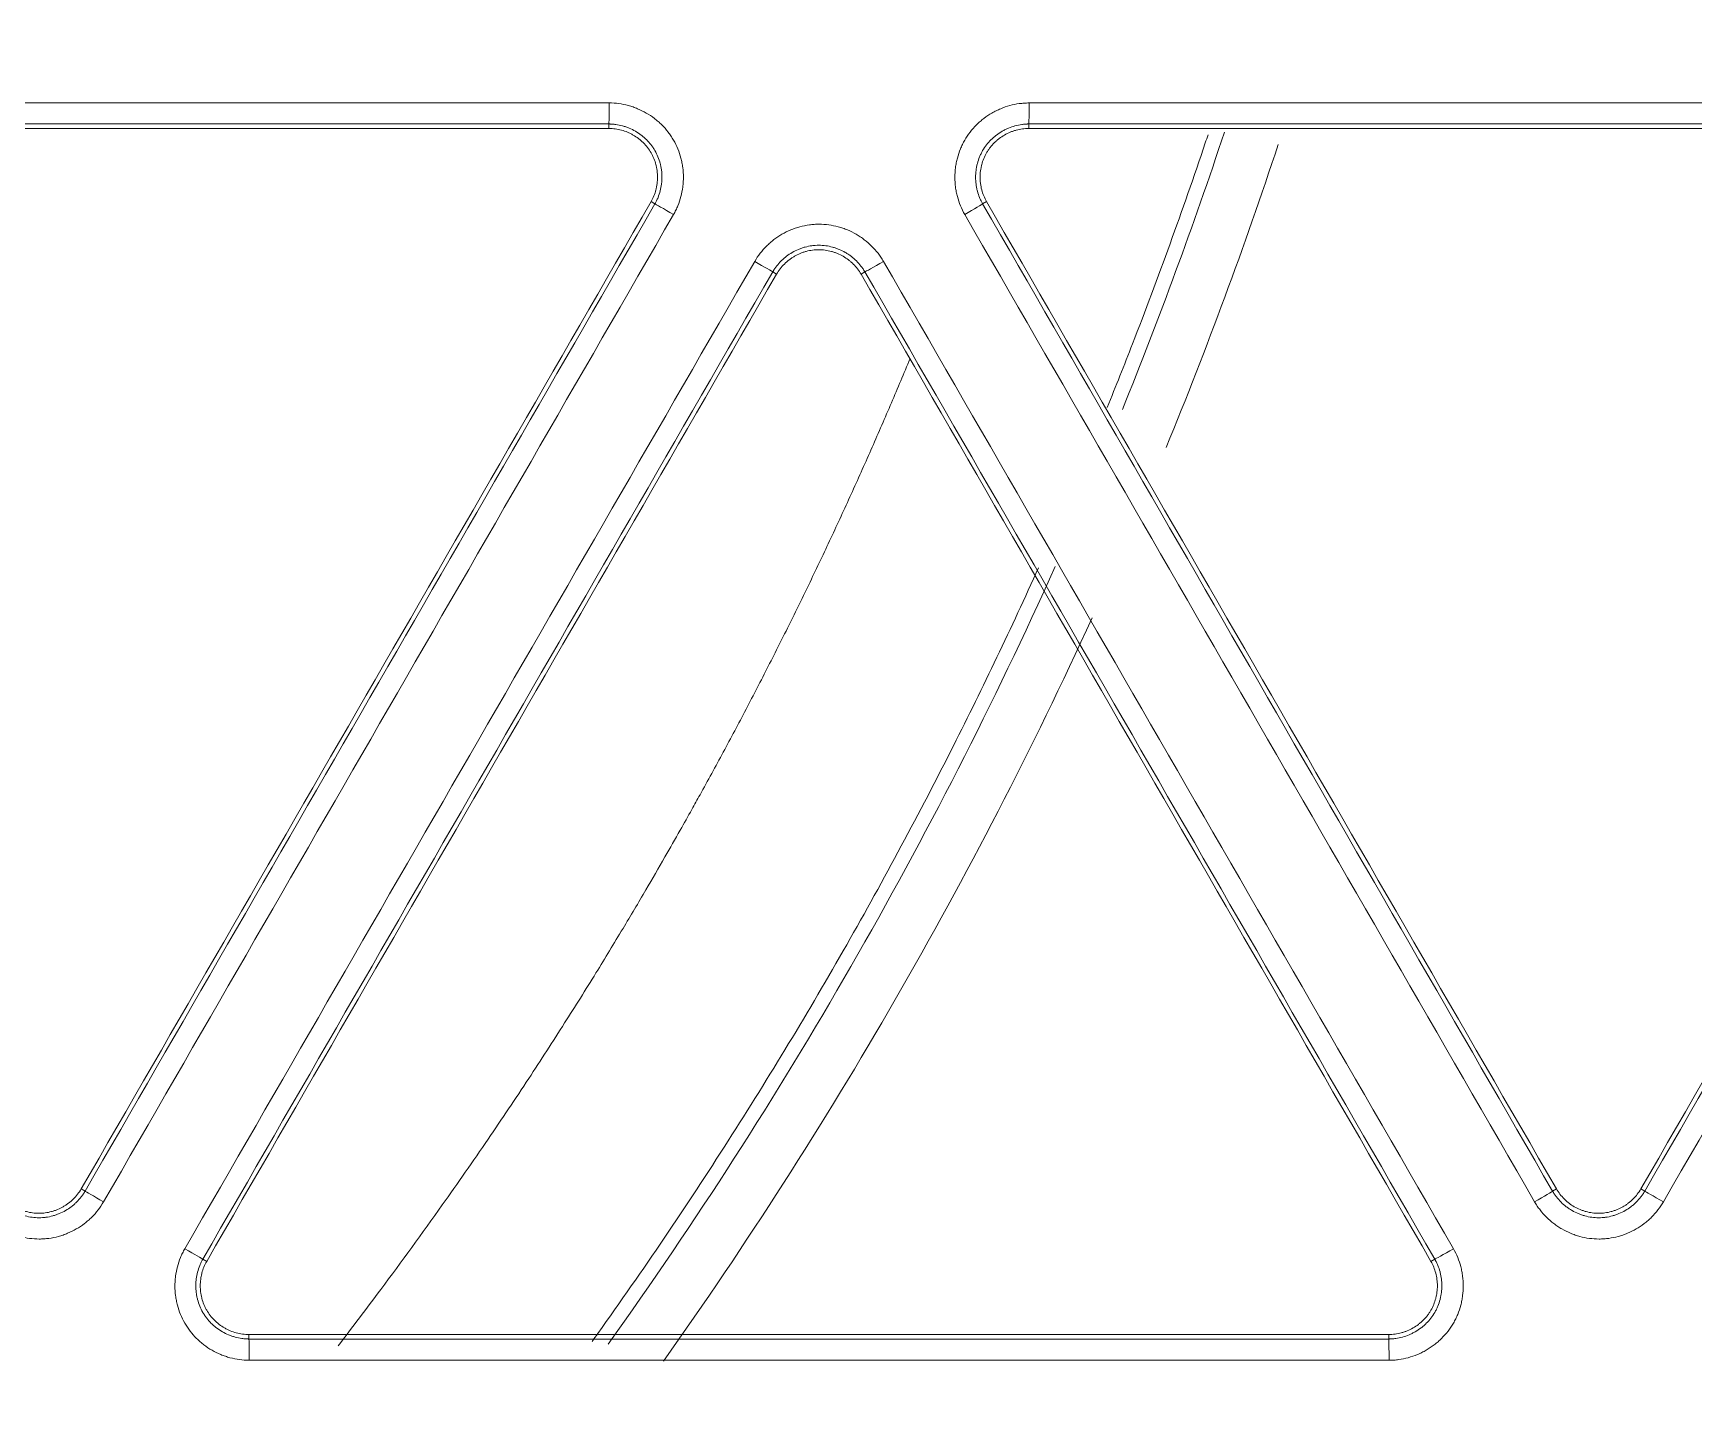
# Model space of a CAD drawing. Header units: inches. Extents: x 405346 to 489838, y -25612 to 14934.
# Drawn here: x 467314.13 to 467351.39, y 4260.79 to 4291.63 of the extents above; entities that cross this region are included whole.
import ezdxf

# ---------------------------------------------------------------- set-up
doc = ezdxf.new("R2010")
doc.units = ezdxf.units.IN
doc.header["$LTSCALE"] = 200
doc.header["$MEASUREMENT"] = 0
doc.layers.add('SS-EQ', color=2, linetype='Continuous', lineweight=20)

# ---------------------------------------------------------------- blocks, each defined once
blk = doc.blocks.new('4way무풍')
at = {"layer": 'SS-EQ'}
for p, q in [((82.781, -31.934), (82.781, -31.834)), ((92.203, -31.834), (92.203, -31.934)), ((83.815, -33.625), (83.729, -33.575)), ((91.255, -33.575), (91.168, -33.625)), ((86.544, -35.201), (86.457, -35.151)), ((88.526, -35.151), (88.44, -35.201)), ((70.941, -55.724), (71.028, -55.774)), ((103.956, -55.774), (104.043, -55.724)), ((105.938, -55.724), (106.024, -55.774)), ((73.67, -57.299), (73.757, -57.349)), ((101.227, -57.349), (101.313, -57.299)), ((74.705, -58.991), (74.705, -59.091)), ((100.279, -59.091), (100.279, -58.991))]:
    blk.add_line(p, q, dxfattribs=at)
for radius, start, end in [(101.761, 337.9275, 341.6625), (102.993, 337.6922, 341.72735), (101.761, 324.42187, 335.77312), (102.993, 324.65001, 335.37531)]:
    blk.add_arc((0, 0), radius, start, end, dxfattribs=at)
for centre, major_axis, ratio, start_param, end_param in [((82.781, -31.36), (0, -0.474), 0.01449, 0.03491, 1.566496), ((92.203, -31.36), (0, -0.474), 0.016349, 0.034911, 1.566702), ((84.225, -33.862), (0.41, -0.237), 0.003354, 1.555741, 3.106686), ((90.758, -33.862), (0.41, 0.237), 0.011872, 4.724013, 6.248276), ((86.047, -34.914), (0.41, -0.237), 0.003428, 0.034907, 1.555402), ((88.936, -34.914), (-0.41, -0.237), 0.011842, 0.034909, 1.58199), ((71.438, -56.01), (0.41, -0.237), 0.001439, 3.176499, 4.726662), ((103.546, -56.01), (-0.41, -0.237), 0.015027, 1.582696, 3.106682), ((106.434, -56.01), (0.41, -0.237), 0.003206, 1.551394, 3.106686), ((73.26, -57.062), (0.41, -0.237), 0.001383, 4.726969, 6.248279), ((101.723, -57.062), (0.41, 0.237), 0.015019, 3.176503, 4.723813), ((74.704, -59.564), (0, -0.474), 0.012104, 1.561953, 3.106791), ((100.279, -59.564), (0, -0.474), 0.016993, 1.563081, 3.106639)]:
    blk.add_ellipse(centre, major_axis=major_axis, ratio=ratio, start_param=start_param, end_param=end_param, dxfattribs=at)
for points, knots in [([(346.359, 0), (346.359, -27.812), (346.359, -55.624), (346.359, -97.341), (346.359, -111.247), (346.359, -139.059), (346.359, -152.965), (346.359, -180.777), (346.359, -194.683), (346.359, -222.494), (346.359, -236.4), (346.359, -257.259), (346.358, -264.212), (346.359, -272.903), (346.359, -274.641), (346.359, -277.249), (346.359, -278.118), (346.358, -279.856), (346.358, -280.725), (346.358, -282.029), (346.358, -282.463), (346.358, -283.333), (346.359, -283.767), (346.359, -284.419), (346.359, -284.636), (346.359, -285.071), (346.358, -285.288), (346.355, -285.723), (346.353, -285.94), (346.346, -286.374), (346.341, -286.592), (346.322, -287.243), (346.305, -287.678), (346.262, -288.546), (346.236, -288.98), (346.174, -289.849), (346.138, -290.283), (346.078, -290.934), (346.057, -291.151), (346.012, -291.585), (345.894, -292.666), (345.748, -293.741), (345.479, -295.45), (345.327, -296.299), (344.817, -298.834), (344.407, -300.505), (343.687, -302.982), (343.172, -304.624), (342.294, -307.059), (341.638, -308.663), (341.119, -309.858), (340.941, -310.256), (340.714, -310.751), (340.668, -310.85), (340.576, -311.047), (340.437, -311.343), (339.919, -312.422), (339.029, -314.158), (338.177, -315.66), (336.854, -317.881), (335.912, -319.32), (334.41, -321.418), (333.379, -322.796), (331.741, -324.801), (330.589, -326.095), (329.702, -327.051), (329.403, -327.366), (329.024, -327.758), (328.947, -327.836), (328.795, -327.992), (328.566, -328.224), (327.719, -329.07), (326.303, -330.412), (324.35, -332.111), (322.332, -333.722), (320.944, -334.738), (319.535, -335.724), (318.819, -336.202), (317.367, -337.13), (315.893, -338.028), (314.376, -338.866), (313.222, -339.473), (312.835, -339.671), (312.249, -339.963), (312.054, -340.059), (311.662, -340.249), (309.896, -341.094), (308.103, -341.848), (305.68, -342.75), (304.055, -343.316), (302.408, -343.813), (299.923, -344.506), (298.245, -344.898), (295.697, -345.382), (294.842, -345.525), (293.766, -345.682), (293.551, -345.712), (293.12, -345.771), (292.903, -345.799), (292.254, -345.88), (291.821, -345.929), (290.523, -346.062), (289.657, -346.132), (288.357, -346.21), (287.924, -346.232), (287.057, -346.265), (286.624, -346.277), (285.974, -346.288), (285.757, -346.291), (285.323, -346.293), (285.107, -346.294), (284.673, -346.294), (284.456, -346.294), (284.023, -346.294), (283.806, -346.293), (283.156, -346.293), (282.722, -346.293), (281.855, -346.293), (281.421, -346.293), (280.121, -346.293), (279.253, -346.294), (277.519, -346.294), (276.652, -346.294), (274.051, -346.294), (272.316, -346.294), (267.113, -346.294), (263.645, -346.293), (256.708, -346.293), (253.239, -346.294), (242.833, -346.294), (235.896, -346.294), (222.022, -346.294), (215.084, -346.294), (194.273, -346.294), (180.399, -346.294), (152.65, -346.294), (138.775, -346.294), (111.027, -346.294), (97.152, -346.294), (69.404, -346.294), (55.529, -346.294), (34.718, -346.294), (27.78, -346.294), (13.906, -346.294), (6.969, -346.294), (0.032, -346.294)], [0, 0, 0, 0, 0.125, 0.125, 0.1875, 0.1875, 0.25, 0.25, 0.3125, 0.3125, 0.375, 0.375, 0.40625, 0.40625, 0.414063, 0.414063, 0.417969, 0.417969, 0.421875, 0.421875, 0.423828, 0.423828, 0.425781, 0.425781, 0.426758, 0.426758, 0.427734, 0.427734, 0.428711, 0.428711, 0.429688, 0.429688, 0.431641, 0.431641, 0.433594, 0.433594, 0.435547, 0.435547, 0.436523, 0.436523, 0.4375, 0.441406, 0.441406, 0.445313, 0.445313, 0.453125, 0.453125, 0.457031, 0.460938, 0.464844, 0.464844, 0.466797, 0.466797, 0.467285, 0.467285, 0.467773, 0.46875, 0.472656, 0.476563, 0.476563, 0.484375, 0.484375, 0.488281, 0.492188, 0.496094, 0.496094, 0.498047, 0.498047, 0.498535, 0.498535, 0.499023, 0.5, 0.503906, 0.507813, 0.511719, 0.515625, 0.515625, 0.519531, 0.519531, 0.523438, 0.527344, 0.527344, 0.529297, 0.529297, 0.530273, 0.530273, 0.53125, 0.539063, 0.539063, 0.542969, 0.546875, 0.546875, 0.554688, 0.554688, 0.558594, 0.558594, 0.55957, 0.55957, 0.560547, 0.560547, 0.5625, 0.5625, 0.566406, 0.566406, 0.568359, 0.568359, 0.570313, 0.570313, 0.571289, 0.571289, 0.572266, 0.572266, 0.573242, 0.573242, 0.574219, 0.574219, 0.576172, 0.576172, 0.578125, 0.578125, 0.582031, 0.582031, 0.585938, 0.585938, 0.59375, 0.59375, 0.609375, 0.609375, 0.625, 0.625, 0.65625, 0.65625, 0.6875, 0.6875, 0.75, 0.75, 0.8125, 0.8125, 0.875, 0.875, 0.9375, 0.9375, 0.96875, 0.96875, 1, 1, 1, 1]), ([(0.032, -345.099), (6.961, -345.099), (13.891, -345.099), (27.75, -345.099), (34.679, -345.099), (55.467, -345.099), (69.326, -345.098), (97.044, -345.098), (110.903, -345.097), (138.621, -345.096), (152.48, -345.096), (180.197, -345.094), (194.056, -345.092), (214.845, -345.09), (221.774, -345.089), (235.633, -345.086), (242.562, -345.085), (256.421, -345.082), (263.351, -345.081), (272.013, -345.079), (273.745, -345.079), (276.343, -345.079), (277.21, -345.078), (278.942, -345.078), (279.808, -345.077), (281.107, -345.076), (281.541, -345.076), (282.407, -345.076), (282.84, -345.076), (283.706, -345.076), (284.139, -345.076), (284.789, -345.074), (285.005, -345.074), (285.438, -345.071), (285.655, -345.069), (286.304, -345.06), (286.737, -345.049), (287.602, -345.017), (288.034, -344.997), (289.33, -344.922), (290.194, -344.853), (291.488, -344.722), (291.92, -344.673), (292.566, -344.593), (292.782, -344.566), (293.212, -344.508), (294.286, -344.358), (295.351, -344.18), (297.891, -343.699), (299.563, -343.307), (302.039, -342.615), (303.679, -342.118), (305.297, -341.551), (307.709, -340.648), (309.296, -339.976), (311.056, -339.138), (311.349, -338.996), (311.641, -338.853), (311.836, -338.756), (311.933, -338.707), (312.418, -338.464), (312.803, -338.265), (313.951, -337.656), (314.704, -337.236), (316.19, -336.364), (316.921, -335.913), (318.363, -334.982), (319.073, -334.502), (320.472, -333.511), (321.849, -332.491), (323.849, -330.872), (325.784, -329.163), (327.03, -327.964), (327.795, -327.195), (327.947, -327.041), (328.25, -326.729), (328.401, -326.573), (328.849, -326.102), (329.145, -325.785), (330.019, -324.826), (331.153, -323.527), (332.763, -321.515), (333.776, -320.132), (334.759, -318.728), (335.235, -318.016), (336.157, -316.57), (336.603, -315.837), (337.465, -314.35), (338.296, -312.842), (339.065, -311.291), (339.481, -310.406), (339.527, -310.308), (339.618, -310.111), (339.754, -309.815), (340.065, -309.123), (340.322, -308.527), (340.821, -307.331), (341.451, -305.727), (342.288, -303.291), (342.776, -301.648), (343.454, -299.169), (343.836, -297.496), (344.302, -294.959), (344.439, -294.108), (344.619, -292.825), (344.702, -292.181), (344.786, -291.427), (344.82, -291.104), (344.842, -290.888), (344.853, -290.779), (344.946, -289.807), (345.01, -288.942), (345.078, -287.644), (345.096, -287.212), (345.116, -286.563), (345.122, -286.347), (345.13, -285.914), (345.133, -285.698), (345.138, -285.266), (345.139, -285.049), (345.14, -284.617), (345.14, -284.4), (345.141, -283.752), (345.141, -283.319), (345.141, -282.67), (345.141, -282.454), (345.141, -282.021), (345.141, -281.805), (345.142, -281.156), (345.142, -280.724), (345.143, -279.426), (345.143, -278.561), (345.144, -276.831), (345.144, -275.966), (345.145, -273.37), (345.145, -271.64), (345.146, -262.989), (345.148, -256.069), (345.152, -235.306), (345.154, -221.465), (345.157, -193.782), (345.159, -179.94), (345.161, -152.257), (345.161, -138.416), (345.162, -110.732), (345.163, -69.208), (345.164, -27.683), (345.164, 0)], [0, 0, 0, 0, 0.03125, 0.03125, 0.0625, 0.0625, 0.125, 0.125, 0.1875, 0.1875, 0.25, 0.25, 0.3125, 0.3125, 0.34375, 0.34375, 0.375, 0.375, 0.40625, 0.40625, 0.414063, 0.414063, 0.417969, 0.417969, 0.421875, 0.421875, 0.423828, 0.423828, 0.425781, 0.425781, 0.427734, 0.427734, 0.428711, 0.428711, 0.429688, 0.429688, 0.431641, 0.431641, 0.433594, 0.433594, 0.4375, 0.4375, 0.439453, 0.439453, 0.44043, 0.44043, 0.441406, 0.445313, 0.445313, 0.453125, 0.453125, 0.457031, 0.460938, 0.460938, 0.46875, 0.46875, 0.469727, 0.470215, 0.470215, 0.470703, 0.470703, 0.472656, 0.472656, 0.476563, 0.476563, 0.480469, 0.480469, 0.484375, 0.484375, 0.488281, 0.492188, 0.496094, 0.5, 0.5, 0.500977, 0.500977, 0.501953, 0.501953, 0.503906, 0.503906, 0.507813, 0.511719, 0.515625, 0.515625, 0.519531, 0.519531, 0.523438, 0.523438, 0.527344, 0.53125, 0.53125, 0.531738, 0.531738, 0.532227, 0.533203, 0.535156, 0.535156, 0.539063, 0.542969, 0.546875, 0.546875, 0.554688, 0.554688, 0.558594, 0.558594, 0.560547, 0.561523, 0.562012, 0.562012, 0.5625, 0.5625, 0.566406, 0.566406, 0.568359, 0.568359, 0.569336, 0.569336, 0.570313, 0.570313, 0.571289, 0.571289, 0.572266, 0.572266, 0.574219, 0.574219, 0.575195, 0.575195, 0.576172, 0.576172, 0.578125, 0.578125, 0.582031, 0.582031, 0.585938, 0.585938, 0.59375, 0.59375, 0.625, 0.625, 0.6875, 0.6875, 0.75, 0.75, 0.8125, 0.8125, 0.875, 1, 1, 1, 1]), ([(82.788, -31.362), (82.861, -31.362), (82.934, -31.367), (83.077, -31.387), (83.148, -31.401), (83.253, -31.43), (83.288, -31.44), (83.34, -31.458), (83.357, -31.464), (83.391, -31.477), (83.408, -31.484), (83.492, -31.519), (83.622, -31.584), (83.743, -31.664), (83.816, -31.72), (83.83, -31.731), (83.859, -31.754), (83.901, -31.789), (83.94, -31.826), (84.018, -31.903), (84.066, -31.957), (84.132, -32.043), (84.153, -32.073), (84.194, -32.133), (84.214, -32.164), (84.268, -32.259), (84.332, -32.39), (84.378, -32.527), (84.402, -32.615), (84.406, -32.633), (84.414, -32.669), (84.418, -32.687), (84.428, -32.74), (84.434, -32.776), (84.448, -32.884), (84.453, -32.957), (84.453, -33.065), (84.451, -33.12), (84.447, -33.175), (84.443, -33.211), (84.441, -33.229), (84.43, -33.32), (84.402, -33.463), (84.356, -33.6), (84.315, -33.701), (84.3, -33.734), (84.268, -33.8), (84.25, -33.832), (84.232, -33.864)], [0, 0, 0, 0, 0.0625, 0.0625, 0.125, 0.125, 0.15625, 0.15625, 0.171875, 0.171875, 0.1875, 0.1875, 0.25, 0.3125, 0.3125, 0.328125, 0.328125, 0.34375, 0.375, 0.375, 0.4375, 0.4375, 0.46875, 0.46875, 0.5, 0.5, 0.5625, 0.625, 0.625, 0.640625, 0.640625, 0.65625, 0.65625, 0.6875, 0.6875, 0.75, 0.75, 0.78125, 0.796875, 0.796875, 0.8125, 0.8125, 0.875, 0.9375, 0.9375, 0.96875, 0.96875, 1, 1, 1, 1]), ([(90.766, -33.864), (90.729, -33.801), (90.697, -33.735), (90.642, -33.601), (90.619, -33.533), (90.591, -33.427), (90.583, -33.392), (90.573, -33.338), (90.569, -33.32), (90.564, -33.284), (90.561, -33.266), (90.549, -33.175), (90.54, -33.031), (90.549, -32.886), (90.561, -32.795), (90.564, -32.777), (90.569, -32.741), (90.573, -32.723), (90.583, -32.669), (90.591, -32.634), (90.619, -32.528), (90.642, -32.46), (90.683, -32.359), (90.698, -32.326), (90.73, -32.261), (90.748, -32.228), (90.802, -32.133), (90.883, -32.013), (90.979, -31.904), (91.044, -31.84), (91.057, -31.827), (91.084, -31.802), (91.098, -31.79), (91.139, -31.754), (91.167, -31.731), (91.254, -31.665), (91.314, -31.625), (91.408, -31.57), (91.456, -31.545), (91.506, -31.521), (91.539, -31.506), (91.556, -31.498), (91.64, -31.463), (91.778, -31.416), (91.919, -31.387), (92.027, -31.372), (92.064, -31.369), (92.137, -31.364), (92.174, -31.362), (92.21, -31.362)], [0, 0, 0, 0, 0.0625, 0.0625, 0.125, 0.125, 0.15625, 0.15625, 0.171875, 0.171875, 0.1875, 0.1875, 0.25, 0.3125, 0.3125, 0.328125, 0.328125, 0.34375, 0.34375, 0.375, 0.375, 0.4375, 0.4375, 0.46875, 0.46875, 0.5, 0.5, 0.5625, 0.625, 0.625, 0.640625, 0.640625, 0.65625, 0.65625, 0.6875, 0.6875, 0.75, 0.75, 0.78125, 0.796875, 0.796875, 0.8125, 0.8125, 0.875, 0.9375, 0.9375, 0.96875, 0.96875, 1, 1, 1, 1]), ([(83.815, -33.625), (83.817, -33.622), (83.818, -33.62), (83.821, -33.614), (83.826, -33.605), (83.831, -33.597), (83.84, -33.579), (83.846, -33.567), (83.863, -33.532), (83.874, -33.508), (83.904, -33.436), (83.936, -33.338), (83.956, -33.235), (83.964, -33.171), (83.966, -33.157), (83.968, -33.131), (83.969, -33.118), (83.971, -33.079), (83.972, -33.053), (83.972, -32.975), (83.969, -32.924), (83.959, -32.846), (83.955, -32.821), (83.945, -32.769), (83.939, -32.744), (83.919, -32.668), (83.903, -32.619), (83.864, -32.523), (83.841, -32.476), (83.802, -32.408), (83.788, -32.386), (83.759, -32.343), (83.743, -32.321), (83.696, -32.26), (83.661, -32.221), (83.606, -32.167), (83.577, -32.14), (83.547, -32.115), (83.527, -32.098), (83.517, -32.09), (83.465, -32.05), (83.378, -31.993), (83.285, -31.947), (83.213, -31.917), (83.189, -31.907), (83.139, -31.89), (83.114, -31.883), (83.039, -31.862), (82.988, -31.852), (82.911, -31.841), (82.872, -31.837), (82.827, -31.835), (82.804, -31.834), (82.794, -31.834), (82.787, -31.834), (82.784, -31.834), (82.781, -31.834)], [0, 0, 0, 0, 0.003906, 0.003906, 0.007812, 0.015625, 0.015625, 0.03125, 0.03125, 0.0625, 0.0625, 0.125, 0.1875, 0.1875, 0.203125, 0.203125, 0.21875, 0.21875, 0.25, 0.25, 0.3125, 0.3125, 0.34375, 0.34375, 0.375, 0.375, 0.4375, 0.4375, 0.5, 0.5, 0.53125, 0.53125, 0.5625, 0.5625, 0.625, 0.625, 0.65625, 0.671875, 0.671875, 0.6875, 0.6875, 0.75, 0.8125, 0.8125, 0.84375, 0.84375, 0.875, 0.875, 0.9375, 0.9375, 0.96875, 0.984375, 0.992187, 0.996094, 0.996094, 1, 1, 1, 1]), ([(82.781, -31.934), (82.829, -31.934), (82.877, -31.937), (82.972, -31.95), (83.065, -31.969), (83.155, -32), (83.221, -32.028), (83.243, -32.038), (83.286, -32.059), (83.307, -32.071), (83.369, -32.106), (83.408, -32.133), (83.465, -32.176), (83.484, -32.191), (83.52, -32.223), (83.538, -32.239), (83.589, -32.289), (83.652, -32.361), (83.705, -32.44), (83.741, -32.502), (83.752, -32.523), (83.773, -32.566), (83.783, -32.588), (83.81, -32.654), (83.825, -32.699), (83.843, -32.768), (83.851, -32.803), (83.857, -32.838), (83.861, -32.862), (83.862, -32.874), (83.87, -32.933), (83.876, -33.028), (83.87, -33.123), (83.861, -33.194), (83.857, -33.218), (83.848, -33.265), (83.843, -33.289), (83.825, -33.358), (83.81, -33.403), (83.774, -33.491), (83.753, -33.534), (83.729, -33.575)], [0, 0, 0, 0, 0.0625, 0.0625, 0.125, 0.1875, 0.1875, 0.21875, 0.21875, 0.25, 0.25, 0.3125, 0.3125, 0.34375, 0.34375, 0.375, 0.375, 0.4375, 0.5, 0.5, 0.53125, 0.53125, 0.5625, 0.5625, 0.625, 0.625, 0.65625, 0.671875, 0.671875, 0.6875, 0.6875, 0.75, 0.8125, 0.8125, 0.84375, 0.84375, 0.875, 0.875, 0.9375, 0.9375, 1, 1, 1, 1]), ([(92.203, -31.834), (92.2, -31.834), (92.196, -31.834), (92.19, -31.834), (92.18, -31.834), (92.17, -31.834), (92.15, -31.835), (92.137, -31.836), (92.098, -31.838), (92.072, -31.841), (91.995, -31.852), (91.893, -31.873), (91.795, -31.907), (91.734, -31.932), (91.722, -31.937), (91.699, -31.948), (91.663, -31.965), (91.629, -31.983), (91.561, -32.022), (91.518, -32.051), (91.456, -32.098), (91.436, -32.115), (91.396, -32.149), (91.377, -32.167), (91.321, -32.222), (91.253, -32.3), (91.195, -32.386), (91.155, -32.454), (91.143, -32.477), (91.12, -32.524), (91.109, -32.548), (91.08, -32.62), (91.064, -32.669), (91.044, -32.744), (91.035, -32.782), (91.028, -32.821), (91.024, -32.847), (91.022, -32.86), (91.014, -32.925), (91.007, -33.029), (91.014, -33.132), (91.024, -33.21), (91.028, -33.236), (91.038, -33.287), (91.044, -33.313), (91.064, -33.388), (91.08, -33.437), (91.11, -33.509), (91.125, -33.545), (91.146, -33.585), (91.157, -33.605), (91.162, -33.614), (91.165, -33.62), (91.167, -33.623), (91.168, -33.625)], [0, 0, 0, 0, 0.003906, 0.003906, 0.007812, 0.015625, 0.015625, 0.03125, 0.03125, 0.0625, 0.0625, 0.125, 0.1875, 0.1875, 0.203125, 0.203125, 0.21875, 0.25, 0.25, 0.3125, 0.3125, 0.34375, 0.34375, 0.375, 0.375, 0.4375, 0.5, 0.5, 0.53125, 0.53125, 0.5625, 0.5625, 0.625, 0.625, 0.65625, 0.671875, 0.671875, 0.6875, 0.6875, 0.75, 0.8125, 0.8125, 0.84375, 0.84375, 0.875, 0.875, 0.9375, 0.9375, 0.96875, 0.984375, 0.992187, 0.996094, 0.996094, 1, 1, 1, 1]), ([(91.255, -33.575), (91.231, -33.534), (91.21, -33.49), (91.174, -33.402), (91.144, -33.312), (91.126, -33.218), (91.118, -33.159), (91.117, -33.147), (91.115, -33.123), (91.112, -33.087), (91.111, -33.051), (91.111, -32.98), (91.114, -32.933), (91.123, -32.862), (91.127, -32.838), (91.136, -32.791), (91.141, -32.768), (91.159, -32.698), (91.19, -32.608), (91.231, -32.522), (91.267, -32.46), (91.28, -32.44), (91.307, -32.4), (91.321, -32.381), (91.365, -32.324), (91.396, -32.289), (91.447, -32.239), (91.473, -32.215), (91.5, -32.192), (91.519, -32.176), (91.528, -32.169), (91.576, -32.133), (91.656, -32.08), (91.741, -32.038), (91.807, -32.01), (91.829, -32.001), (91.875, -31.986), (91.898, -31.979), (91.967, -31.96), (92.013, -31.95), (92.107, -31.937), (92.155, -31.934), (92.203, -31.934)], [0, 0, 0, 0, 0.0625, 0.0625, 0.125, 0.1875, 0.1875, 0.203125, 0.203125, 0.21875, 0.25, 0.25, 0.3125, 0.3125, 0.34375, 0.34375, 0.375, 0.375, 0.4375, 0.5, 0.5, 0.53125, 0.53125, 0.5625, 0.5625, 0.625, 0.625, 0.65625, 0.671875, 0.671875, 0.6875, 0.6875, 0.75, 0.8125, 0.8125, 0.84375, 0.84375, 0.875, 0.875, 0.9375, 0.9375, 1, 1, 1, 1]), ([(93.963, -38.192), (94.156, -37.719), (94.935, -35.758), (95.676, -33.714), (96.205, -32.136), (96.225, -32.075)], [0, 0, 0, 0, 0.234859, 0.970432, 1, 1, 1, 1]), ([(103.554, -56.014), (101.423, -52.322), (99.291, -48.631), (95.029, -41.247), (92.897, -37.556), (90.766, -33.864)], [0, 0, 0, 0, 0.5, 0.5, 1, 1, 1, 1]), ([(91.168, -33.625), (93.3, -37.317), (95.431, -41.008), (99.693, -48.391), (101.825, -52.083), (103.956, -55.774)], [0, 0, 0, 0, 0.5, 0.5, 1, 1, 1, 1]), ([(91.255, -33.575), (93.386, -37.267), (95.518, -40.958), (99.78, -48.341), (101.911, -52.033), (104.043, -55.724)], [0, 0, 0, 0, 0.5, 0.5, 1, 1, 1, 1]), ([(86.054, -34.916), (86.091, -34.853), (86.132, -34.792), (86.22, -34.678), (86.268, -34.624), (86.346, -34.547), (86.372, -34.522), (86.414, -34.486), (86.428, -34.474), (86.456, -34.451), (86.47, -34.44), (86.543, -34.384), (86.663, -34.304), (86.794, -34.24), (86.878, -34.204), (86.895, -34.197), (86.929, -34.184), (86.947, -34.178), (86.998, -34.161), (87.033, -34.15), (87.138, -34.121), (87.209, -34.107), (87.316, -34.092), (87.353, -34.089), (87.425, -34.084), (87.462, -34.082), (87.572, -34.082), (87.717, -34.092), (87.859, -34.121), (87.946, -34.145), (87.964, -34.15), (87.999, -34.161), (88.017, -34.167), (88.068, -34.184), (88.102, -34.197), (88.203, -34.239), (88.268, -34.271), (88.362, -34.326), (88.408, -34.354), (88.454, -34.385), (88.483, -34.407), (88.498, -34.418), (88.571, -34.473), (88.68, -34.568), (88.776, -34.677), (88.843, -34.763), (88.865, -34.792), (88.906, -34.853), (88.925, -34.885), (88.943, -34.916)], [0, 0, 0, 0, 0.0625, 0.0625, 0.125, 0.125, 0.15625, 0.15625, 0.171875, 0.171875, 0.1875, 0.1875, 0.25, 0.3125, 0.3125, 0.328125, 0.328125, 0.34375, 0.34375, 0.375, 0.375, 0.4375, 0.4375, 0.46875, 0.46875, 0.5, 0.5, 0.5625, 0.625, 0.625, 0.640625, 0.640625, 0.65625, 0.65625, 0.6875, 0.6875, 0.75, 0.75, 0.78125, 0.796875, 0.796875, 0.8125, 0.8125, 0.875, 0.9375, 0.9375, 0.96875, 0.96875, 1, 1, 1, 1]), ([(88.526, -35.151), (88.524, -35.148), (88.523, -35.145), (88.519, -35.14), (88.514, -35.131), (88.509, -35.123), (88.499, -35.106), (88.492, -35.095), (88.47, -35.062), (88.454, -35.041), (88.406, -34.98), (88.337, -34.902), (88.259, -34.834), (88.207, -34.794), (88.196, -34.787), (88.175, -34.771), (88.143, -34.749), (88.109, -34.729), (88.042, -34.69), (87.996, -34.667), (87.924, -34.637), (87.899, -34.627), (87.85, -34.61), (87.825, -34.603), (87.749, -34.582), (87.698, -34.571), (87.596, -34.557), (87.544, -34.554), (87.466, -34.554), (87.439, -34.555), (87.387, -34.558), (87.361, -34.561), (87.284, -34.572), (87.233, -34.582), (87.158, -34.602), (87.121, -34.614), (87.084, -34.627), (87.06, -34.637), (87.047, -34.642), (86.987, -34.667), (86.894, -34.713), (86.808, -34.77), (86.745, -34.818), (86.725, -34.834), (86.685, -34.869), (86.666, -34.887), (86.611, -34.941), (86.576, -34.98), (86.529, -35.042), (86.506, -35.073), (86.481, -35.112), (86.469, -35.131), (86.464, -35.14), (86.461, -35.145), (86.459, -35.148), (86.457, -35.151)], [0, 0, 0, 0, 0.003906, 0.003906, 0.007813, 0.015625, 0.015625, 0.03125, 0.03125, 0.0625, 0.0625, 0.125, 0.1875, 0.1875, 0.203125, 0.203125, 0.21875, 0.25, 0.25, 0.3125, 0.3125, 0.34375, 0.34375, 0.375, 0.375, 0.4375, 0.4375, 0.5, 0.5, 0.53125, 0.53125, 0.5625, 0.5625, 0.625, 0.625, 0.65625, 0.671875, 0.671875, 0.6875, 0.6875, 0.75, 0.8125, 0.8125, 0.84375, 0.84375, 0.875, 0.875, 0.9375, 0.9375, 0.96875, 0.984375, 0.992187, 0.996094, 0.996094, 1, 1, 1, 1]), ([(86.544, -35.201), (86.568, -35.159), (86.595, -35.119), (86.654, -35.044), (86.717, -34.973), (86.789, -34.91), (86.836, -34.874), (86.846, -34.867), (86.866, -34.853), (86.895, -34.833), (86.926, -34.814), (86.988, -34.778), (87.03, -34.757), (87.096, -34.729), (87.118, -34.721), (87.164, -34.705), (87.187, -34.698), (87.256, -34.679), (87.349, -34.66), (87.444, -34.654), (87.516, -34.654), (87.54, -34.655), (87.588, -34.658), (87.612, -34.66), (87.682, -34.67), (87.729, -34.68), (87.797, -34.699), (87.832, -34.709), (87.865, -34.721), (87.888, -34.73), (87.899, -34.734), (87.954, -34.758), (88.04, -34.8), (88.119, -34.853), (88.176, -34.896), (88.194, -34.911), (88.231, -34.943), (88.248, -34.959), (88.299, -35.009), (88.331, -35.045), (88.389, -35.12), (88.416, -35.159), (88.44, -35.201)], [0, 0, 0, 0, 0.0625, 0.0625, 0.125, 0.1875, 0.1875, 0.203125, 0.203125, 0.21875, 0.25, 0.25, 0.3125, 0.3125, 0.34375, 0.34375, 0.375, 0.375, 0.4375, 0.5, 0.5, 0.53125, 0.53125, 0.5625, 0.5625, 0.625, 0.625, 0.65625, 0.671875, 0.671875, 0.6875, 0.6875, 0.75, 0.8125, 0.8125, 0.84375, 0.84375, 0.875, 0.875, 0.9375, 0.9375, 1, 1, 1, 1]), ([(88.943, -34.916), (91.075, -38.608), (93.206, -42.3), (97.469, -49.683), (99.6, -53.374), (101.732, -57.066)], [0, 0, 0, 0, 0.5, 0.5, 1, 1, 1, 1]), ([(101.227, -57.349), (99.096, -53.658), (96.965, -49.967), (92.702, -42.584), (90.571, -38.892), (88.44, -35.201)], [0, 0, 0, 0, 0.5, 0.5, 1, 1, 1, 1]), ([(101.313, -57.299), (99.182, -53.608), (97.051, -49.917), (92.789, -42.534), (90.657, -38.843), (88.526, -35.151)], [0, 0, 0, 0, 0.5, 0.5, 1, 1, 1, 1]), ([(89.538, -37.098), (89.401, -37.43), (89.121, -38.094), (88.69, -39.087), (88.247, -40.079), (87.792, -41.066), (87.326, -42.049), (86.848, -43.026), (86.36, -43.999), (85.86, -44.966), (85.349, -45.927), (84.942, -46.674), (84.618, -47.257), (84.357, -47.722), (84.014, -48.324), (83.587, -49.06), (83.073, -49.928), (82.466, -50.925), (81.763, -52.047), (80.958, -53.293), (80.045, -54.655), (78.944, -56.237), (77.82, -57.781), (77.027, -58.825), (76.704, -59.245)], [0, 0, 0, 0, 0.041897, 0.084196, 0.126519, 0.168863, 0.211225, 0.253603, 0.295994, 0.338397, 0.380807, 0.423224, 0.437866, 0.458672, 0.485642, 0.518777, 0.558075, 0.603534, 0.655149, 0.712911, 0.776808, 0.846822, 0.938107, 1, 1, 1, 1]), ([(82.403, -59.149), (82.446, -59.088), (83.502, -57.614), (85.481, -54.692), (88.142, -50.291), (90.45, -45.99), (91.814, -43.134), (92.422, -41.789)], [0, 0, 0, 0, 0.011124, 0.270932, 0.527133, 0.77943, 1, 1, 1, 1]), ([(68.959, -55.774), (68.961, -55.777), (68.963, -55.779), (68.966, -55.785), (68.971, -55.794), (68.976, -55.802), (68.986, -55.819), (68.994, -55.83), (69.016, -55.862), (69.031, -55.884), (69.079, -55.945), (69.148, -56.022), (69.226, -56.091), (69.278, -56.13), (69.289, -56.138), (69.31, -56.153), (69.343, -56.175), (69.376, -56.196), (69.443, -56.235), (69.49, -56.258), (69.562, -56.288), (69.586, -56.297), (69.635, -56.314), (69.661, -56.322), (69.736, -56.343), (69.787, -56.353), (69.889, -56.367), (69.941, -56.371), (70.02, -56.371), (70.046, -56.37), (70.098, -56.366), (70.124, -56.364), (70.201, -56.353), (70.252, -56.343), (70.327, -56.322), (70.364, -56.31), (70.401, -56.297), (70.425, -56.288), (70.438, -56.283), (70.498, -56.258), (70.591, -56.211), (70.678, -56.154), (70.74, -56.107), (70.76, -56.09), (70.8, -56.056), (70.819, -56.038), (70.874, -55.983), (70.909, -55.944), (70.956, -55.883), (70.979, -55.851), (71.004, -55.813), (71.016, -55.793), (71.021, -55.785), (71.024, -55.779), (71.026, -55.776), (71.028, -55.774)], [0, 0, 0, 0, 0.003906, 0.003906, 0.007812, 0.015625, 0.015625, 0.03125, 0.03125, 0.0625, 0.0625, 0.125, 0.1875, 0.1875, 0.203125, 0.203125, 0.21875, 0.25, 0.25, 0.3125, 0.3125, 0.34375, 0.34375, 0.375, 0.375, 0.4375, 0.4375, 0.5, 0.5, 0.53125, 0.53125, 0.5625, 0.5625, 0.625, 0.625, 0.65625, 0.671875, 0.671875, 0.6875, 0.6875, 0.75, 0.8125, 0.8125, 0.84375, 0.84375, 0.875, 0.875, 0.9375, 0.9375, 0.96875, 0.984375, 0.992187, 0.996094, 0.996094, 1, 1, 1, 1]), ([(70.941, -55.724), (70.917, -55.766), (70.89, -55.806), (70.832, -55.881), (70.769, -55.952), (70.697, -56.014), (70.649, -56.051), (70.639, -56.058), (70.62, -56.072), (70.59, -56.092), (70.56, -56.111), (70.498, -56.147), (70.455, -56.168), (70.389, -56.195), (70.367, -56.204), (70.322, -56.219), (70.299, -56.227), (70.229, -56.245), (70.136, -56.264), (70.041, -56.271), (69.97, -56.271), (69.945, -56.27), (69.898, -56.267), (69.874, -56.264), (69.803, -56.255), (69.757, -56.245), (69.688, -56.226), (69.654, -56.216), (69.62, -56.203), (69.598, -56.195), (69.587, -56.19), (69.531, -56.167), (69.446, -56.125), (69.367, -56.072), (69.31, -56.029), (69.291, -56.014), (69.255, -55.982), (69.237, -55.966), (69.186, -55.916), (69.155, -55.88), (69.097, -55.805), (69.07, -55.766), (69.046, -55.724)], [0, 0, 0, 0, 0.0625, 0.0625, 0.125, 0.1875, 0.1875, 0.203125, 0.203125, 0.21875, 0.25, 0.25, 0.3125, 0.3125, 0.34375, 0.34375, 0.375, 0.375, 0.4375, 0.5, 0.5, 0.53125, 0.53125, 0.5625, 0.5625, 0.625, 0.625, 0.65625, 0.671875, 0.671875, 0.6875, 0.6875, 0.75, 0.8125, 0.8125, 0.84375, 0.84375, 0.875, 0.875, 0.9375, 0.9375, 1, 1, 1, 1]), ([(103.956, -55.774), (103.958, -55.777), (103.959, -55.78), (103.963, -55.785), (103.968, -55.794), (103.973, -55.802), (103.983, -55.819), (103.99, -55.83), (104.012, -55.862), (104.028, -55.884), (104.076, -55.945), (104.144, -56.023), (104.223, -56.091), (104.275, -56.13), (104.286, -56.138), (104.307, -56.153), (104.339, -56.175), (104.372, -56.196), (104.44, -56.235), (104.486, -56.258), (104.558, -56.288), (104.583, -56.297), (104.632, -56.314), (104.657, -56.322), (104.733, -56.343), (104.784, -56.353), (104.886, -56.367), (104.938, -56.371), (105.016, -56.371), (105.043, -56.37), (105.095, -56.366), (105.121, -56.364), (105.198, -56.353), (105.248, -56.343), (105.324, -56.322), (105.361, -56.311), (105.398, -56.297), (105.422, -56.288), (105.434, -56.283), (105.495, -56.258), (105.588, -56.211), (105.674, -56.154), (105.736, -56.107), (105.757, -56.09), (105.796, -56.056), (105.816, -56.038), (105.871, -55.983), (105.905, -55.944), (105.953, -55.883), (105.976, -55.851), (106.001, -55.813), (106.013, -55.793), (106.018, -55.785), (106.021, -55.779), (106.023, -55.776), (106.024, -55.774)], [0, 0, 0, 0, 0.003906, 0.003906, 0.007813, 0.015625, 0.015625, 0.03125, 0.03125, 0.0625, 0.0625, 0.125, 0.1875, 0.1875, 0.203125, 0.203125, 0.21875, 0.25, 0.25, 0.3125, 0.3125, 0.34375, 0.34375, 0.375, 0.375, 0.4375, 0.4375, 0.5, 0.5, 0.53125, 0.53125, 0.5625, 0.5625, 0.625, 0.625, 0.65625, 0.671875, 0.671875, 0.6875, 0.6875, 0.75, 0.8125, 0.8125, 0.84375, 0.84375, 0.875, 0.875, 0.9375, 0.9375, 0.96875, 0.984375, 0.992187, 0.996094, 0.996094, 1, 1, 1, 1]), ([(105.938, -55.724), (105.914, -55.766), (105.887, -55.806), (105.829, -55.881), (105.765, -55.952), (105.694, -56.014), (105.646, -56.051), (105.636, -56.058), (105.617, -56.072), (105.587, -56.092), (105.557, -56.111), (105.495, -56.147), (105.452, -56.168), (105.386, -56.195), (105.364, -56.204), (105.318, -56.219), (105.295, -56.227), (105.226, -56.245), (105.133, -56.264), (105.038, -56.271), (104.966, -56.271), (104.942, -56.27), (104.894, -56.267), (104.871, -56.264), (104.8, -56.255), (104.754, -56.245), (104.685, -56.226), (104.651, -56.216), (104.617, -56.203), (104.595, -56.195), (104.583, -56.19), (104.528, -56.167), (104.443, -56.125), (104.363, -56.072), (104.306, -56.029), (104.288, -56.014), (104.252, -55.982), (104.234, -55.966), (104.183, -55.916), (104.152, -55.88), (104.093, -55.805), (104.067, -55.766), (104.043, -55.724)], [0, 0, 0, 0, 0.0625, 0.0625, 0.125, 0.1875, 0.1875, 0.203125, 0.203125, 0.21875, 0.25, 0.25, 0.3125, 0.3125, 0.34375, 0.34375, 0.375, 0.375, 0.4375, 0.5, 0.5, 0.53125, 0.53125, 0.5625, 0.5625, 0.625, 0.625, 0.65625, 0.671875, 0.671875, 0.6875, 0.6875, 0.75, 0.8125, 0.8125, 0.84375, 0.84375, 0.875, 0.875, 0.9375, 0.9375, 1, 1, 1, 1]), ([(71.443, -56.014), (71.406, -56.078), (71.366, -56.138), (71.277, -56.253), (71.229, -56.307), (71.152, -56.384), (71.125, -56.409), (71.084, -56.445), (71.07, -56.457), (71.042, -56.48), (71.027, -56.491), (70.955, -56.546), (70.834, -56.627), (70.704, -56.691), (70.62, -56.726), (70.603, -56.733), (70.568, -56.746), (70.551, -56.752), (70.499, -56.77), (70.465, -56.781), (70.36, -56.809), (70.289, -56.824), (70.181, -56.838), (70.145, -56.842), (70.072, -56.847), (70.035, -56.848), (69.926, -56.848), (69.781, -56.838), (69.639, -56.81), (69.551, -56.786), (69.534, -56.781), (69.499, -56.77), (69.481, -56.764), (69.429, -56.746), (69.395, -56.733), (69.295, -56.691), (69.23, -56.659), (69.136, -56.605), (69.089, -56.576), (69.044, -56.545), (69.014, -56.524), (68.999, -56.513), (68.927, -56.458), (68.817, -56.362), (68.721, -56.254), (68.654, -56.168), (68.633, -56.138), (68.592, -56.077), (68.573, -56.046), (68.554, -56.014)], [0, 0, 0, 0, 0.0625, 0.0625, 0.125, 0.125, 0.15625, 0.15625, 0.171875, 0.171875, 0.1875, 0.1875, 0.25, 0.3125, 0.3125, 0.328125, 0.328125, 0.34375, 0.34375, 0.375, 0.375, 0.4375, 0.4375, 0.46875, 0.46875, 0.5, 0.5, 0.5625, 0.625, 0.625, 0.640625, 0.640625, 0.65625, 0.65625, 0.6875, 0.6875, 0.75, 0.75, 0.78125, 0.796875, 0.796875, 0.8125, 0.8125, 0.875, 0.9375, 0.9375, 0.96875, 0.96875, 1, 1, 1, 1]), ([(106.443, -56.014), (106.406, -56.077), (106.366, -56.138), (106.277, -56.252), (106.229, -56.306), (106.152, -56.383), (106.125, -56.408), (106.084, -56.444), (106.07, -56.456), (106.041, -56.479), (106.027, -56.49), (105.955, -56.546), (105.834, -56.626), (105.704, -56.691), (105.619, -56.726), (105.602, -56.733), (105.568, -56.746), (105.551, -56.752), (105.499, -56.77), (105.465, -56.78), (105.36, -56.809), (105.289, -56.823), (105.181, -56.838), (105.145, -56.841), (105.072, -56.846), (105.035, -56.848), (104.926, -56.848), (104.781, -56.838), (104.639, -56.809), (104.551, -56.785), (104.533, -56.78), (104.498, -56.769), (104.481, -56.764), (104.429, -56.746), (104.395, -56.733), (104.294, -56.691), (104.23, -56.659), (104.135, -56.604), (104.089, -56.576), (104.044, -56.545), (104.014, -56.523), (103.999, -56.512), (103.927, -56.457), (103.817, -56.362), (103.721, -56.253), (103.654, -56.167), (103.633, -56.138), (103.592, -56.077), (103.572, -56.046), (103.554, -56.014)], [0, 0, 0, 0, 0.0625, 0.0625, 0.125, 0.125, 0.15625, 0.15625, 0.171875, 0.171875, 0.1875, 0.1875, 0.25, 0.3125, 0.3125, 0.328125, 0.328125, 0.34375, 0.34375, 0.375, 0.375, 0.4375, 0.4375, 0.46875, 0.46875, 0.5, 0.5, 0.5625, 0.625, 0.625, 0.640625, 0.640625, 0.65625, 0.65625, 0.6875, 0.6875, 0.75, 0.75, 0.78125, 0.796875, 0.796875, 0.8125, 0.8125, 0.875, 0.9375, 0.9375, 0.96875, 0.96875, 1, 1, 1, 1]), ([(74.71, -59.568), (74.637, -59.568), (74.564, -59.563), (74.421, -59.544), (74.35, -59.53), (74.244, -59.501), (74.21, -59.49), (74.158, -59.472), (74.14, -59.466), (74.106, -59.453), (74.089, -59.447), (74.005, -59.411), (73.875, -59.347), (73.754, -59.267), (73.682, -59.211), (73.667, -59.2), (73.639, -59.177), (73.597, -59.141), (73.557, -59.104), (73.48, -59.028), (73.432, -58.974), (73.366, -58.888), (73.344, -58.858), (73.304, -58.798), (73.284, -58.766), (73.229, -58.671), (73.165, -58.541), (73.119, -58.404), (73.096, -58.316), (73.092, -58.298), (73.084, -58.262), (73.08, -58.244), (73.069, -58.19), (73.063, -58.154), (73.049, -58.046), (73.045, -57.974), (73.045, -57.865), (73.046, -57.811), (73.051, -57.756), (73.054, -57.72), (73.056, -57.701), (73.068, -57.611), (73.096, -57.468), (73.142, -57.331), (73.183, -57.23), (73.198, -57.197), (73.23, -57.131), (73.247, -57.098), (73.266, -57.066)], [0, 0, 0, 0, 0.0625, 0.0625, 0.125, 0.125, 0.15625, 0.15625, 0.171875, 0.171875, 0.1875, 0.1875, 0.25, 0.3125, 0.3125, 0.328125, 0.328125, 0.34375, 0.375, 0.375, 0.4375, 0.4375, 0.46875, 0.46875, 0.5, 0.5, 0.5625, 0.625, 0.625, 0.640625, 0.640625, 0.65625, 0.65625, 0.6875, 0.6875, 0.75, 0.75, 0.78125, 0.796875, 0.796875, 0.8125, 0.8125, 0.875, 0.9375, 0.9375, 0.96875, 0.96875, 1, 1, 1, 1]), ([(73.67, -57.299), (73.668, -57.302), (73.667, -57.305), (73.664, -57.311), (73.659, -57.319), (73.654, -57.328), (73.645, -57.345), (73.639, -57.357), (73.622, -57.392), (73.611, -57.416), (73.581, -57.489), (73.549, -57.587), (73.529, -57.689), (73.521, -57.754), (73.519, -57.767), (73.517, -57.793), (73.516, -57.806), (73.514, -57.845), (73.513, -57.871), (73.513, -57.949), (73.516, -58.001), (73.526, -58.078), (73.53, -58.104), (73.54, -58.155), (73.546, -58.181), (73.566, -58.257), (73.582, -58.306), (73.621, -58.402), (73.644, -58.448), (73.683, -58.516), (73.697, -58.539), (73.727, -58.582), (73.742, -58.603), (73.789, -58.665), (73.824, -58.703), (73.879, -58.758), (73.908, -58.785), (73.938, -58.81), (73.958, -58.826), (73.968, -58.835), (74.021, -58.874), (74.107, -58.932), (74.2, -58.978), (74.272, -59.008), (74.297, -59.017), (74.346, -59.034), (74.371, -59.042), (74.447, -59.063), (74.497, -59.073), (74.574, -59.083), (74.613, -59.087), (74.659, -59.09), (74.682, -59.09), (74.691, -59.091), (74.698, -59.091), (74.701, -59.091), (74.705, -59.091)], [0, 0, 0, 0, 0.003906, 0.003906, 0.007813, 0.015625, 0.015625, 0.03125, 0.03125, 0.0625, 0.0625, 0.125, 0.1875, 0.1875, 0.203125, 0.203125, 0.21875, 0.21875, 0.25, 0.25, 0.3125, 0.3125, 0.34375, 0.34375, 0.375, 0.375, 0.4375, 0.4375, 0.5, 0.5, 0.53125, 0.53125, 0.5625, 0.5625, 0.625, 0.625, 0.65625, 0.671875, 0.671875, 0.6875, 0.6875, 0.75, 0.8125, 0.8125, 0.84375, 0.84375, 0.875, 0.875, 0.9375, 0.9375, 0.96875, 0.984375, 0.992187, 0.996094, 0.996094, 1, 1, 1, 1]), ([(74.705, -58.991), (74.656, -58.991), (74.608, -58.988), (74.514, -58.975), (74.421, -58.955), (74.331, -58.924), (74.264, -58.897), (74.242, -58.887), (74.2, -58.865), (74.179, -58.854), (74.117, -58.818), (74.077, -58.792), (74.02, -58.749), (74.002, -58.734), (73.966, -58.702), (73.948, -58.686), (73.897, -58.635), (73.834, -58.564), (73.781, -58.485), (73.745, -58.423), (73.733, -58.402), (73.712, -58.359), (73.703, -58.337), (73.676, -58.271), (73.661, -58.226), (73.643, -58.157), (73.635, -58.122), (73.629, -58.087), (73.625, -58.063), (73.623, -58.051), (73.616, -57.992), (73.61, -57.896), (73.616, -57.801), (73.625, -57.73), (73.628, -57.707), (73.638, -57.659), (73.643, -57.636), (73.661, -57.567), (73.676, -57.522), (73.712, -57.434), (73.733, -57.391), (73.757, -57.349)], [0, 0, 0, 0, 0.0625, 0.0625, 0.125, 0.1875, 0.1875, 0.21875, 0.21875, 0.25, 0.25, 0.3125, 0.3125, 0.34375, 0.34375, 0.375, 0.375, 0.4375, 0.5, 0.5, 0.53125, 0.53125, 0.5625, 0.5625, 0.625, 0.625, 0.65625, 0.671875, 0.671875, 0.6875, 0.6875, 0.75, 0.8125, 0.8125, 0.84375, 0.84375, 0.875, 0.875, 0.9375, 0.9375, 1, 1, 1, 1]), ([(100.279, -59.091), (100.283, -59.091), (100.286, -59.091), (100.292, -59.091), (100.302, -59.09), (100.312, -59.09), (100.332, -59.089), (100.345, -59.089), (100.384, -59.086), (100.41, -59.083), (100.487, -59.073), (100.589, -59.052), (100.687, -59.018), (100.747, -58.992), (100.76, -58.987), (100.783, -58.976), (100.819, -58.959), (100.853, -58.941), (100.92, -58.902), (100.964, -58.873), (101.026, -58.826), (101.046, -58.81), (101.085, -58.775), (101.105, -58.757), (101.16, -58.702), (101.229, -58.625), (101.287, -58.539), (101.326, -58.471), (101.339, -58.447), (101.362, -58.401), (101.372, -58.377), (101.402, -58.305), (101.418, -58.256), (101.438, -58.18), (101.446, -58.142), (101.453, -58.104), (101.457, -58.078), (101.459, -58.065), (101.468, -58), (101.474, -57.896), (101.468, -57.793), (101.458, -57.715), (101.454, -57.689), (101.444, -57.638), (101.438, -57.612), (101.418, -57.537), (101.402, -57.488), (101.372, -57.416), (101.356, -57.38), (101.336, -57.34), (101.325, -57.319), (101.32, -57.311), (101.317, -57.305), (101.315, -57.302), (101.313, -57.299)], [0, 0, 0, 0, 0.003906, 0.003906, 0.007813, 0.015625, 0.015625, 0.03125, 0.03125, 0.0625, 0.0625, 0.125, 0.1875, 0.1875, 0.203125, 0.203125, 0.21875, 0.25, 0.25, 0.3125, 0.3125, 0.34375, 0.34375, 0.375, 0.375, 0.4375, 0.5, 0.5, 0.53125, 0.53125, 0.5625, 0.5625, 0.625, 0.625, 0.65625, 0.671875, 0.671875, 0.6875, 0.6875, 0.75, 0.8125, 0.8125, 0.84375, 0.84375, 0.875, 0.875, 0.9375, 0.9375, 0.96875, 0.984375, 0.992187, 0.996094, 0.996094, 1, 1, 1, 1]), ([(101.227, -57.349), (101.251, -57.391), (101.272, -57.434), (101.308, -57.523), (101.338, -57.613), (101.356, -57.706), (101.366, -57.778), (101.368, -57.802), (101.371, -57.849), (101.372, -57.873), (101.372, -57.945), (101.369, -57.992), (101.359, -58.063), (101.356, -58.087), (101.347, -58.134), (101.341, -58.157), (101.323, -58.227), (101.293, -58.317), (101.251, -58.402), (101.215, -58.465), (101.202, -58.485), (101.176, -58.525), (101.162, -58.544), (101.118, -58.6), (101.086, -58.636), (101.036, -58.686), (101.009, -58.71), (100.982, -58.733), (100.963, -58.748), (100.954, -58.756), (100.906, -58.792), (100.827, -58.845), (100.741, -58.887), (100.675, -58.915), (100.653, -58.923), (100.608, -58.939), (100.585, -58.946), (100.516, -58.965), (100.469, -58.975), (100.375, -58.988), (100.328, -58.991), (100.279, -58.991)], [0, 0, 0, 0, 0.0625, 0.0625, 0.125, 0.1875, 0.1875, 0.21875, 0.21875, 0.25, 0.25, 0.3125, 0.3125, 0.34375, 0.34375, 0.375, 0.375, 0.4375, 0.5, 0.5, 0.53125, 0.53125, 0.5625, 0.5625, 0.625, 0.625, 0.65625, 0.671875, 0.671875, 0.6875, 0.6875, 0.75, 0.8125, 0.8125, 0.84375, 0.84375, 0.875, 0.875, 0.9375, 0.9375, 1, 1, 1, 1]), ([(101.732, -57.066), (101.768, -57.13), (101.8, -57.195), (101.855, -57.329), (101.878, -57.397), (101.906, -57.503), (101.914, -57.538), (101.925, -57.592), (101.928, -57.61), (101.934, -57.646), (101.936, -57.665), (101.948, -57.755), (101.957, -57.899), (101.948, -58.044), (101.936, -58.135), (101.934, -58.153), (101.928, -58.19), (101.925, -58.207), (101.914, -58.261), (101.906, -58.297), (101.878, -58.402), (101.855, -58.47), (101.814, -58.571), (101.799, -58.604), (101.767, -58.67), (101.75, -58.702), (101.695, -58.797), (101.614, -58.917), (101.518, -59.026), (101.453, -59.09), (101.44, -59.103), (101.413, -59.128), (101.4, -59.14), (101.358, -59.176), (101.33, -59.199), (101.244, -59.265), (101.183, -59.305), (101.089, -59.36), (101.041, -59.386), (100.992, -59.409), (100.958, -59.424), (100.942, -59.432), (100.857, -59.467), (100.72, -59.514), (100.578, -59.543), (100.47, -59.558), (100.434, -59.562), (100.36, -59.567), (100.324, -59.568), (100.287, -59.568)], [0, 0, 0, 0, 0.0625, 0.0625, 0.125, 0.125, 0.15625, 0.15625, 0.171875, 0.171875, 0.1875, 0.1875, 0.25, 0.3125, 0.3125, 0.328125, 0.328125, 0.34375, 0.34375, 0.375, 0.375, 0.4375, 0.4375, 0.46875, 0.46875, 0.5, 0.5, 0.5625, 0.625, 0.625, 0.640625, 0.640625, 0.65625, 0.65625, 0.6875, 0.6875, 0.75, 0.75, 0.78125, 0.796875, 0.796875, 0.8125, 0.8125, 0.875, 0.9375, 0.9375, 0.96875, 0.96875, 1, 1, 1, 1]), ([(74.705, -58.991), (78.967, -58.991), (83.23, -58.991), (91.755, -58.991), (96.017, -58.991), (100.279, -58.991)], [0, 0, 0, 0, 0.5, 0.5, 1, 1, 1, 1])]:
    blk.add_open_spline(points, degree=3, knots=knots, dxfattribs=at)
for points in [[(57.211, -31.363), (65.736, -31.363), (74.262, -31.362), (82.788, -31.362)], [(92.21, -31.362), (100.737, -31.362), (109.262, -31.362), (117.788, -31.362)], [(82.781, -31.834), (74.256, -31.834), (65.731, -31.834), (57.206, -31.834)], [(82.781, -31.934), (74.256, -31.934), (65.731, -31.934), (57.206, -31.934)], [(117.778, -31.834), (109.253, -31.834), (100.728, -31.834), (92.203, -31.834)], [(117.778, -31.934), (109.253, -31.934), (100.728, -31.934), (92.203, -31.934)], [(70.941, -55.724), (75.204, -48.341), (79.466, -40.958), (83.729, -33.575)], [(71.028, -55.774), (75.29, -48.391), (79.552, -41.008), (83.815, -33.625)], [(84.232, -33.864), (79.969, -41.248), (75.706, -48.631), (71.443, -56.014)], [(105.938, -55.724), (110.201, -48.341), (114.463, -40.958), (118.725, -33.575)], [(106.024, -55.774), (110.287, -48.391), (114.549, -41.008), (118.812, -33.625)], [(119.232, -33.864), (114.969, -41.247), (110.706, -48.63), (106.443, -56.014)], [(73.266, -57.066), (77.529, -49.683), (81.792, -42.3), (86.054, -34.916)], [(86.457, -35.151), (82.195, -42.534), (77.933, -49.916), (73.67, -57.299)], [(86.544, -35.201), (82.282, -42.584), (78.019, -49.967), (73.757, -57.349)], [(74.705, -59.091), (83.23, -59.091), (91.755, -59.091), (100.279, -59.091)], [(100.287, -59.568), (91.762, -59.568), (83.236, -59.568), (74.71, -59.568)]]:
    blk.add_open_spline(points, degree=3, dxfattribs=at)

msp = doc.modelspace()

# ---------------------------------------------------------------- block references
msp.add_blockref('4way무풍', (467244.268, 4321.426))

doc.saveas('drawing.dxf')
